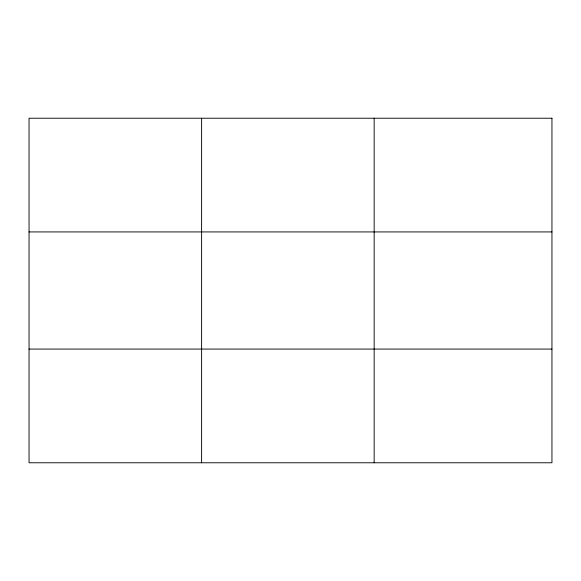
<?xml version="1.0" encoding="UTF-8"?>
<svg xmlns="http://www.w3.org/2000/svg" width="581" height="581" viewBox="0 0 581 581"><rect width="100%" height="100%" fill="white"/><g stroke="black" fill="none" stroke-linecap="round" stroke-linejoin="round"><path stroke-width="0.87" d="M201.607 118.226L201.607 462.774M374.164 118.226L374.164 462.774M29.05 231.928L551.95 231.928M29.05 349.072L551.95 349.072M551.95 118.226L551.95 462.774L29.05 462.774L29.05 118.226L551.95 118.226"/></g></svg>
